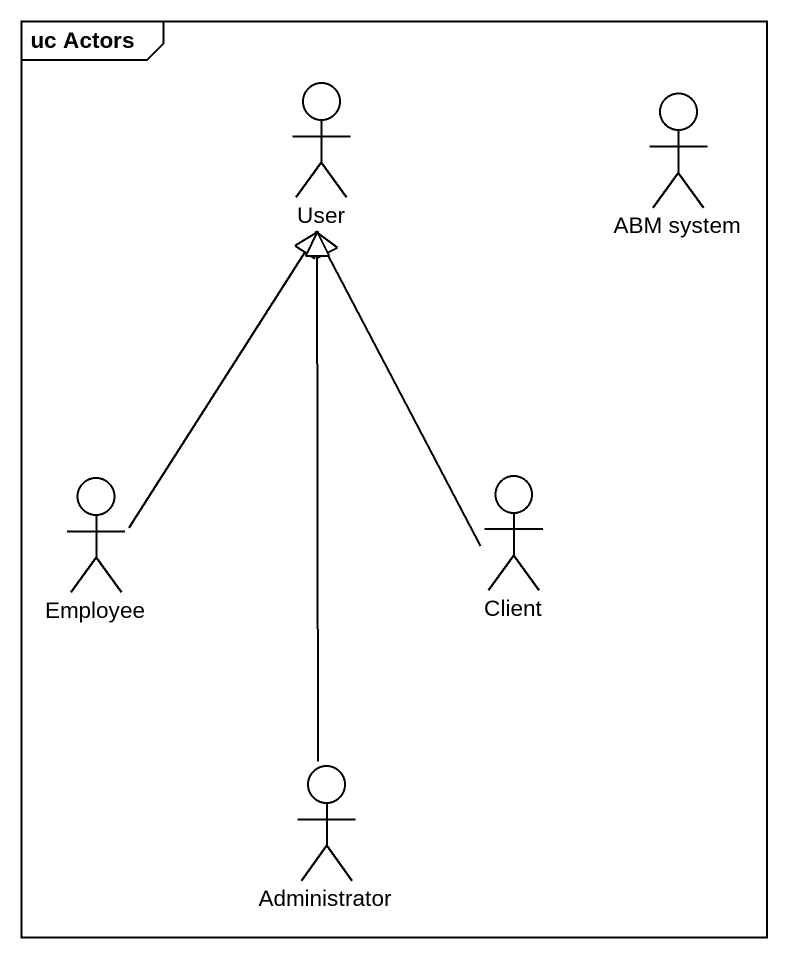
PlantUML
@startuml
mainframe uc Actors
actor User
actor "ABM system" as ABM_system
actor Employee
actor Client
actor Administrator
Employee -up-|> User
Client -up-|> User
Administrator -up-|> User
@enduml
